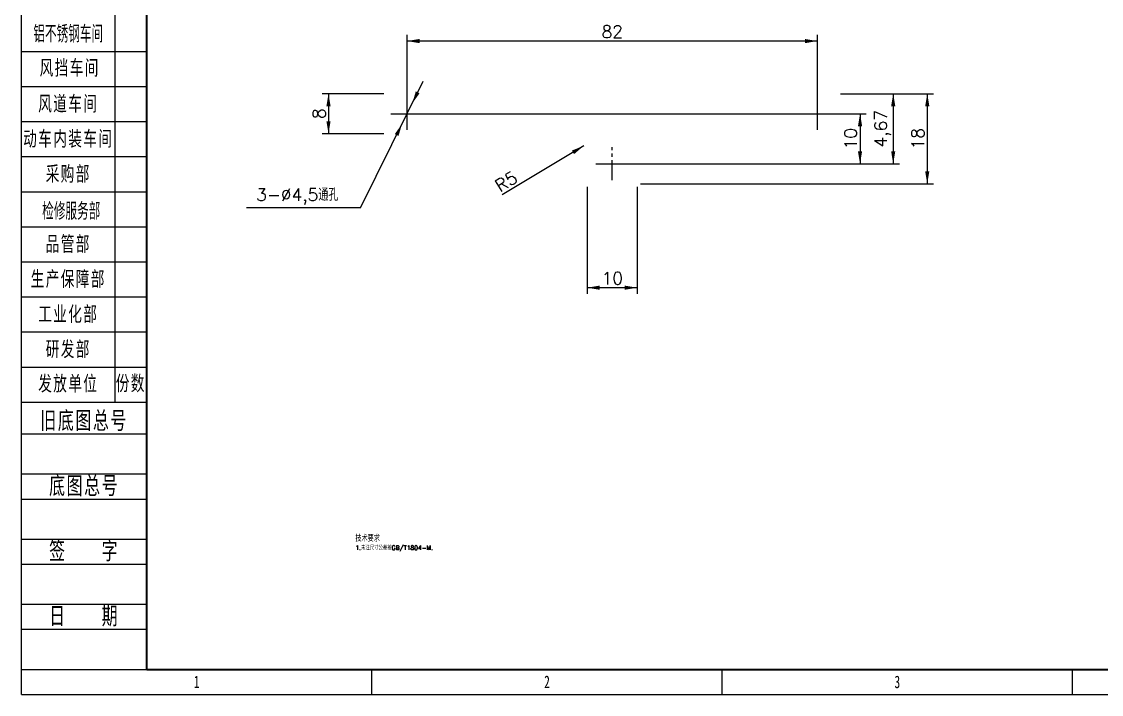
# Model space of a CAD drawing. Header units: millimetres. Extents: x -631 to 3210, y -446 to 2288.
# Drawn here: x 1950 to 2597, y -446 to -43 of the extents above; entities that cross this region are included whole.
import ezdxf
from ezdxf.enums import TextEntityAlignment as Align

# ---------------------------------------------------------------- set-up
doc = ezdxf.new("R2010")
doc.units = ezdxf.units.MM
doc.linetypes.add('点画线', pattern=[18, 12, -2, 2, -2])
doc.layers.get('0').update_dxf_attribs({"lineweight": 18})
for name, color, linetype, lineweight in [('中心线层', 1, '点画线', 18), ('尺寸线层', 3, 'Continuous', 18), ('文本层', 3, 'Continuous', 18), ('粗实线层', 7, 'Continuous', 35), ('细实线层', 7, 'Continuous', 18)]:
    doc.layers.add(name, color=color, linetype=linetype, lineweight=lineweight)
doc.styles.get("Standard").update_dxf_attribs({"font": 'txt.shx', "bigfont": 'gbcbig.shx'})
doc.styles.add('标准', font='', dxfattribs={"width": 0.667})
doc.styles.get('标准').set_extended_font_data('宋体')
doc.dimstyles.get("Standard").update_dxf_attribs({"dimscale": 3, "dimtxt": 0.18, "dimasz": 0.18, "dimexe": 0.18, "dimexo": 0.0625, "dimgap": 0.09, "dimtad": 0, "dimtih": 1, "dimtoh": 1, "dimdec": 4, "dimzin": 0, "dimdsep": 46, "dimtxsty": 'Standard', "dimcen": 0.09, "dimdle": 0.36, "dimadec": 0, "dimazin": 0, "dimtfac": 1, "dimtdec": 4, "dimtofl": 0, "dimtmove": 0, "dimatfit": 3, "dimfxl": 0, "dimtolj": 1, "dimtzin": 0, "dimarcsym": 0})

# ---------------------------------------------------------------- blocks, each defined once
blk = doc.blocks.new('*X2')
at = {"layer": '尺寸线层', "linetype": 'Continuous'}
for p, q in [((-191.37, 91.49), (-191.37, -90.21)), ((-185, -20.21), (-210, -20.21)), ((-185, -27.21), (-210, -27.21)), ((-185, -34.21), (-210, -34.21)), ((-185, -41.21), (-210, -41.21)), ((-185, -48.21), (-210, -48.21)), ((-185, -55.21), (-210, -55.21)), ((-185, -62.21), (-210, -62.21)), ((-185, -69.21), (-210, -69.21)), ((-185, -76.21), (-210, -76.21)), ((-185, -83.21), (-210, -83.21)), ((-185, -90.21), (-210, -90.21))]:
    blk.add_line(p, q, dxfattribs=at)
at = {"layer": '文本层'}
for p, q in [((-210, -96.5), (-185, -96.5)), ((-210, -104.5), (-185, -104.5)), ((-210, -109.5), (-185, -109.5)), ((-210, -117.5), (-185, -117.5)), ((-210, -122.5), (-185, -122.5)), ((-210, -130.5), (-185, -130.5)), ((-210, -135.5), (-185, -135.5)), ((-210, -143.5), (-185, -143.5))]:
    blk.add_line(p, q, dxfattribs=at)
at = {"layer": '粗实线层'}
for q in [(-185, 143.5), (205, -143.5)]:
    blk.add_line((-185, -143.5), q, dxfattribs=at)
at = {"layer": '细实线层'}
for p, q in [((-210, -148.5), (-210, 148.5)), ((-140, -148.5), (-140, -143.5)), ((-70, -148.5), (-70, -143.5)), ((0, -148.5), (0, -143.5)), ((-210, -148.5), (210, -148.5)), ((-210, -148.5), (-185, -148.5))]:
    blk.add_line(p, q, dxfattribs=at)
at = {"layer": '尺寸线层', "linetype": 'Continuous', "char_height": 3, "attachment_point": 5, "style": '标准'}
for s, insert, width, line_spacing_factor in [('{\\W0.567;\\T1;铝不锈钢车间}', (-200.68, -16.71), 18.6315, 1.15057), ('\\T1.1;风挡车间', (-200.39, -23.55), 18.6315, 1.15057), ('\\T1.1;风道车间', (-200.68, -30.71), 18.6315, 1.15057), ('\\T1.1;动车内装车间', (-200.68, -37.71), 18.6315, 1.15057), ('\\T1.1;采购部', (-200.68, -44.71), 18.6315, 1.15057), ('\\W1;{\\W0.567;\\T1;检修服务部}', (-200.08, -52.1), 37.2629, 0.564286), ('\\T1.1;品管部', (-200.68, -58.71), 18.6315, 1.15057), ('\\T1.1;生产保障部', (-200.68, -65.71), 18.6315, 1.15057), ('\\T1.1;工业化部', (-200.68, -72.71), 18.6315, 1.15057), ('\\T1.1;研发部', (-200.68, -79.71), 18.6315, 1.15057), ('\\T1.1;发放单位', (-200.68, -86.58), 18.6315, 0.853342), ('\\T1.1;份数', (-188.18, -86.53), 6.3685, 1.15057)]:
    blk.add_mtext(s, dxfattribs=dict(at, insert=insert, width=width, line_spacing_factor=line_spacing_factor))
at = {"layer": '尺寸线层', "style": '标准'}
for tag, height, width, p in [('T1', 2.5, 0.667, (-175, 146)), ('T2', 2.5, 0.667, (-105, 146)), ('T3', 2.5, 0.667, (-35, 146)), ('T4', 2.5, 0.667, (35, 146)), ('T5', 2.5, 0.667, (105, 146)), ('T6', 2.5, 0.667, (175, 146)), ('R1', 2.5, 0.667, (207.5, 111.38)), ('SQE', 3.5, 0.667, (-188.18, 80.99)), ('试制车间', 3.5, 0.28375, (-188.18, 73.99)), ('涂装车间（装配）', 3.5, 0.147264, (-188.18, 66.99)), ('涂装车间（涂装）', 3.5, 0.147264, (-188.18, 59.99)), ('国际内装车间', 3.5, 0.189302, (-188.18, 52.99)), ('地铁复合车间', 3.5, 0.186278, (-188.18, 46.02)), ('屏蔽门车间', 3.5, 0.225254, (-188.18, 39.14)), ('R2', 2.5, 0.667, (207.5, 37.12)), ('电器车间', 3.5, 0.292284, (-188.18, 32.21)), ('玻璃钢车间', 3.5, 0.225603, (-188.18, 25.29)), ('城轨内装车间', 3.5, 0.186278, (-188.18, 18.29)), ('不锈钢箱体车间', 3.5, 0.15932, (-188.18, 11.29)), ('门系统总装车间', 3.5, 0.161527, (-188.18, 4.29)), ('座椅厨房车间', 3.5, 0.186516, (-188.18, -2.71)), ('碳钢车间', 3.5, 0.28375, (-188.18, -9.71)), ('铝不锈钢车间', 3.5, 0.186397, (-188.18, -16.71)), ('风挡车间', 3.5, 0.284026, (-188.18, -23.71)), ('风道车间', 3.5, 0.284026, (-188.18, -30.71)), ('动车内装车间', 3.5, 0.186397, (-188.18, -37.71)), ('R3', 2.5, 0.667, (207.5, -37.12)), ('采购部', 3.5, 0.378308, (-188.18, -44.71)), ('检修服务部', 3.5, 0.223014, (-188.18, -51.71)), ('品管部', 3.5, 0.389426, (-188.18, -58.71)), ('生产保障部', 3.5, 0.223356, (-188.18, -65.71)), ('工业化部', 3.5, 0.281557, (-188.18, -72.71)), ('研发部', 3.5, 0.3788, (-188.18, -79.71)), ('旧底图总号', 3, 0.667, (-197.5, -100.5)), ('底图总号', 3, 0.667, (-197.5, -113.5)), ('R4', 2.5, 0.667, (207.5, -111.38)), ('签字', 3, 0.667, (-197.5, -126.5)), ('日期', 3, 0.667, (-197.5, -139.5)), ('B1', 2.5, 0.667, (-175, -146)), ('B2', 2.5, 0.667, (-105, -146)), ('B3', 2.5, 0.667, (-35, -146)), ('B4', 2.5, 0.667, (35, -146)), ('B5', 2.5, 0.667, (105, -146)), ('B6', 2.5, 0.667, (175, -146))]:
    blk.add_attdef(tag, text='', height=height, dxfattribs=dict(at, width=width)).set_placement(p, align=Align.MIDDLE_CENTER)
at = {"layer": '尺寸线层', "style": '标准', "width": 0.667}
blk.add_attdef('图号', text='', height=5.33, rotation=180, dxfattribs=at).set_placement((-160, 138.5), align=Align.MIDDLE_CENTER)
at = {"layer": '文本层', "char_height": 3.5, "width": 25, "attachment_point": 5, "style": '标准'}
for s, insert in [('\\T1.1;旧底图总号', (-197.5, -94)), ('\\T1.1;底图总号', (-197.5, -107)), ('\\T1.1;签    字', (-197.5, -120)), ('\\T1.1;日    期', (-197.5, -133))]:
    blk.add_mtext(s, dxfattribs=dict(at, insert=insert))
blk = doc.blocks.new('*X59')
at = {"layer": '尺寸线层', "linetype": 'Continuous'}
for points in [[(2133.99, -85.73), (2135.24, -93.23), (2132.74, -93.23)], [(2133.99, -109.73), (2135.24, -102.23), (2132.74, -102.23)]]:
    blk.add_hatch(color=0, dxfattribs=at).paths.add_polyline_path(points, flags=0)
at = {"layer": '尺寸线层', "color": 0, "linetype": 'Continuous'}
for p, q in [((2167.26, -85.73), (2130.24, -85.73)), ((2133.99, -85.73), (2133.99, -109.73)), ((2167.26, -109.73), (2130.24, -109.73))]:
    blk.add_line(p, q, dxfattribs=at)
at = {"layer": '尺寸线层', "color": 0, "insert": (2128.37, -97.73), "char_height": 7.5, "width": 15, "attachment_point": 5, "rotation": 90}
blk.add_mtext('8', dxfattribs=at)
blk = doc.blocks.new('*X60')
at = {"layer": '尺寸线层', "linetype": 'Continuous'}
for points in [[(2289.13, -201.93), (2296.63, -203.18), (2296.63, -200.68)], [(2319.13, -201.93), (2311.63, -203.18), (2311.63, -200.68)]]:
    blk.add_hatch(color=0, dxfattribs=at).paths.add_polyline_path(points, flags=0)
at = {"layer": '尺寸线层', "color": 0, "linetype": 'Continuous'}
for p, q in [((2289.13, -141.6), (2289.13, -205.68)), ((2319.13, -141.6), (2319.13, -205.68)), ((2319.13, -201.93), (2289.13, -201.93))]:
    blk.add_line(p, q, dxfattribs=at)
at = {"layer": '尺寸线层', "color": 0, "insert": (2304.13, -196.3), "char_height": 7.5, "width": 22.1429, "attachment_point": 5}
blk.add_mtext('10', dxfattribs=at)
blk = doc.blocks.new('*X61')
at = {"layer": '尺寸线层', "linetype": 'Continuous'}
for points in [[(2181.13, -54.22), (2188.63, -55.47), (2188.63, -52.97)], [(2427.13, -54.22), (2419.63, -55.47), (2419.63, -52.97)]]:
    blk.add_hatch(color=0, dxfattribs=at).paths.add_polyline_path(points, flags=0)
at = {"layer": '尺寸线层', "color": 0, "linetype": 'Continuous'}
for p, q in [((2181.13, -95.85), (2181.13, -50.47)), ((2427.13, -95.85), (2427.13, -50.47)), ((2427.13, -54.22), (2181.13, -54.22))]:
    blk.add_line(p, q, dxfattribs=at)
at = {"layer": '尺寸线层', "color": 0, "insert": (2304.13, -48.6), "char_height": 7.5, "width": 24.2857, "attachment_point": 5}
blk.add_mtext('82', dxfattribs=at)
blk = doc.blocks.new('*X62')
at = {"layer": '尺寸线层', "linetype": 'Continuous'}
for points in [[(2472.55, -85.73), (2473.8, -93.23), (2471.3, -93.23)], [(2472.55, -127.73), (2473.8, -120.23), (2471.3, -120.23)]]:
    blk.add_hatch(color=0, dxfattribs=at).paths.add_polyline_path(points, flags=0)
at = {"layer": '尺寸线层', "color": 0, "linetype": 'Continuous'}
for p, q in [((2441.01, -85.73), (2476.3, -85.73)), ((2472.55, -85.73), (2472.55, -127.73)), ((2306.01, -127.73), (2476.3, -127.73))]:
    blk.add_line(p, q, dxfattribs=at)
at = {"layer": '尺寸线层', "color": 0, "insert": (2466.21, -106.73), "char_height": 7.5, "width": 45.7143, "attachment_point": 5, "rotation": 90}
blk.add_mtext('4,67', dxfattribs=at)
blk = doc.blocks.new('*X125')
at = {"layer": '尺寸线层', "linetype": 'Continuous'}
for points in [[(2452.66, -97.73), (2453.91, -105.23), (2451.41, -105.23)], [(2452.66, -127.73), (2453.91, -120.23), (2451.41, -120.23)]]:
    blk.add_hatch(color=0, dxfattribs=at).paths.add_polyline_path(points, flags=0)
at = {"layer": '尺寸线层', "color": 0, "linetype": 'Continuous'}
for p, q in [((2183.01, -97.73), (2456.41, -97.73)), ((2452.66, -97.73), (2452.66, -127.73)), ((2306.01, -127.73), (2456.41, -127.73))]:
    blk.add_line(p, q, dxfattribs=at)
at = {"layer": '尺寸线层', "color": 0, "insert": (2447.03, -112.73), "char_height": 7.5, "width": 22.1429, "attachment_point": 5, "rotation": 90}
blk.add_mtext('10', dxfattribs=at)
blk = doc.blocks.new('*X324')
at = {"layer": '尺寸线层', "linetype": 'Continuous'}
for points in [[(2492.97, -85.73), (2494.22, -93.23), (2491.72, -93.23)], [(2492.97, -139.73), (2494.22, -132.23), (2491.72, -132.23)]]:
    blk.add_hatch(color=0, dxfattribs=at).paths.add_polyline_path(points, flags=0)
at = {"layer": '尺寸线层', "color": 0, "linetype": 'Continuous'}
for p, q in [((2441.01, -85.73), (2496.72, -85.73)), ((2492.97, -85.73), (2492.97, -139.73)), ((2321.01, -139.73), (2496.72, -139.73))]:
    blk.add_line(p, q, dxfattribs=at)
at = {"layer": '尺寸线层', "color": 0, "insert": (2487.35, -112.73), "char_height": 7.5, "width": 22.1429, "attachment_point": 5, "rotation": 90}
blk.add_mtext('18', dxfattribs=at)
blk = doc.blocks.new('*X325')
at = {"layer": '尺寸线层', "linetype": 'Continuous'}
for points in [[(2184.13, -91.68), (2186.33, -84.4), (2188.57, -85.51)], [(2178.14, -103.78), (2173.7, -109.95), (2175.94, -111.06)]]:
    blk.add_hatch(color=0, dxfattribs=at).paths.add_polyline_path(points, flags=0)
at = {"layer": '尺寸线层', "color": 0, "linetype": 'Continuous'}
for q in [(2190.77, -78.23), (2084.84, -154.2)]:
    blk.add_line((2153.21, -154.2), q, dxfattribs=at)
at = {"layer": '尺寸线层', "color": 0, "insert": (2115.27, -147.32), "char_height": 7.5, "width": 121.75, "attachment_point": 5}
blk.add_mtext('3-%%C4,5通孔', dxfattribs=at)
blk = doc.blocks.new('*X326')
at = {"layer": '尺寸线层', "linetype": 'Continuous'}
blk.add_hatch(color=0, dxfattribs=at).paths.add_polyline_path([(2287, -117.01), (2281.21, -121.94), (2279.92, -119.8)], flags=0)
at = {"layer": '尺寸线层', "color": 0, "linetype": 'Continuous'}
blk.add_line((2287, -117.01), (2238.18, -146.28), dxfattribs=at)
at = {"layer": '尺寸线层', "color": 0, "linetype": 'Continuous', "insert": (2240.49, -138.34), "char_height": 7.5, "width": 24.2857, "attachment_point": 5, "rotation": 30.94517}
blk.add_mtext('R5', dxfattribs=at)

msp = doc.modelspace()

# ---------------------------------------------------------------- linework, layer by layer
at = {"layer": '中心线层'}
for p, q in [((2181.133, -107.478), (2181.133, -87.978)), ((2427.133, -107.478), (2427.133, -87.978)), ((2171.383, -97.728), (2190.883, -97.728)), ((2417.383, -97.728), (2436.883, -97.728)), ((2304.133, -137.596), (2304.133, -117.859)), ((2294.265, -127.728), (2314.002, -127.728))]:
    msp.add_line(p, q, dxfattribs=at)

# ---------------------------------------------------------------- block references
ref = msp.add_blockref('*X2', (2580, 0), dxfattribs=dict(xscale=3, yscale=3, zscale=3))
ref.add_attrib('B1', '1', dxfattribs={"layer": '尺寸线层', "height": 7.5, "style": '标准', "width": 0.667}).set_placement((2055, -438), align=Align.MIDDLE_CENTER)
ref.add_attrib('B2', '2', dxfattribs={"layer": '尺寸线层', "height": 7.5, "style": '标准', "width": 0.667}).set_placement((2265, -438), align=Align.MIDDLE_CENTER)
ref.add_attrib('B3', '3', dxfattribs={"layer": '尺寸线层', "height": 7.5, "style": '标准', "width": 0.667}).set_placement((2475, -438), align=Align.MIDDLE_CENTER)

# ---------------------------------------------------------------- texts
at = {"layer": '尺寸线层', "insert": (2150.101, -350.262), "char_height": 10.5, "width": 666.77162, "attachment_point": 1}
msp.add_mtext('{\\H0.35x;\\C256;技术要求\\P\\H0.714286x;1.未注尺寸公差按GB/T1804-M.}', dxfattribs=at)

# ---------------------------------------------------------------- dimensions: what is measured, and where the dimension line sits
at = {"layer": '尺寸线层'}
for base, p1, p2, picture, middle in [((2181.133, -54.22), (2427.133, -97.728), (2181.133, -97.728), '*X61', (2304.133, -54.22)), ((2289.133, -201.929), (2319.133, -139.728), (2289.133, -139.728), '*X60', (2304.133, -201.929))]:
    dim = msp.add_linear_dim(base=base, p1=p1, p2=p2, dimstyle='Standard', override={"dimtxt": 2.5, "dimasz": 2.5, "dimexe": 1.25, "dimexo": 0.625, "dimgap": 0.625, "dimtad": 1, "dimtih": 0, "dimtoh": 0, "dimdec": 2, "dimzin": 8, "dimdsep": 44, "dimsah": 1, "dimdle": 5, "dimtdec": 2, "dimtofl": 1, "dimatfit": 0, "dimtfill": 1, "dimtzin": 8}, dxfattribs=at)
    dim.commit()
    dim.dimension.update_dxf_attribs({"geometry": picture, "text_midpoint": middle})
dim = msp.add_diameter_dim_2p(p1=(2184.125, -91.677), p2=(2178.141, -103.778), text='3-%%C4,5通孔', dimstyle='Standard', override={"dimtxt": 2.5, "dimasz": 2.5, "dimexe": 1.25, "dimexo": 0.625, "dimgap": 0.625, "dimtad": 1, "dimdec": 2, "dimzin": 8, "dimdsep": 44, "dimsah": 1, "dimdle": 5, "dimtdec": 2, "dimtofl": 1, "dimtmove": 0, "dimatfit": 1, "dimtfill": 1, "dimtzin": 8}, dxfattribs=at)
dim.commit()
dim.dimension.update_dxf_attribs({"geometry": '*X325', "text_midpoint": (2153.211, -154.197), "dimtype": 163})
for base, p1, p2, picture, middle in [((2472.55, -127.728), (2439.133, -85.728), (2304.133, -127.728), '*X62', (2472.55, -106.728)), ((2133.992, -109.728), (2169.133, -85.728), (2169.133, -109.728), '*X59', (2133.992, -97.728)), ((2492.97, -139.728), (2439.133, -85.728), (2319.133, -139.728), '*X324', (2492.97, -112.728)), ((2452.656, -127.728), (2181.133, -97.728), (2304.133, -127.728), '*X125', (2452.656, -112.728))]:
    dim = msp.add_linear_dim(base=base, p1=p1, p2=p2, angle=90, dimstyle='Standard', override={"dimtxt": 2.5, "dimasz": 2.5, "dimexe": 1.25, "dimexo": 0.625, "dimgap": 0.625, "dimtad": 1, "dimtih": 0, "dimtoh": 0, "dimdec": 2, "dimzin": 8, "dimdsep": 44, "dimsah": 1, "dimdle": 5, "dimtdec": 2, "dimtofl": 1, "dimatfit": 0, "dimtfill": 1, "dimtzin": 8}, dxfattribs=at)
    dim.commit()
    dim.dimension.update_dxf_attribs({"geometry": picture, "text_midpoint": middle})
dim = msp.add_radius_dim(center=(2274.133, -124.728), mpoint=(2286.998, -117.015), dimstyle='Standard', override={"dimtxt": 2.5, "dimasz": 2.5, "dimexe": 1.25, "dimexo": 0.625, "dimgap": 0.625, "dimtad": 1, "dimtih": 0, "dimtoh": 0, "dimdec": 2, "dimzin": 8, "dimdsep": 44, "dimpost": 'R<>', "dimsah": 1, "dimdle": 5, "dimtdec": 2, "dimtofl": 1, "dimatfit": 0, "dimtfill": 1, "dimtzin": 8}, dxfattribs=at)
dim.commit()
dim.dimension.update_dxf_attribs({"geometry": '*X326', "text_midpoint": (2243.386, -143.163), "dimtype": 164})

doc.saveas('drawing.dxf')
